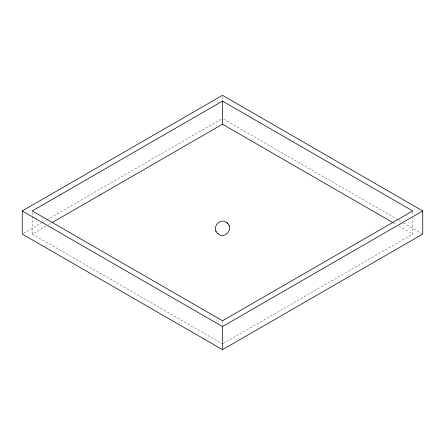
<?xml version="1.0" encoding="UTF-8"?>
<svg xmlns="http://www.w3.org/2000/svg" width="445" height="445" viewBox="0 0 445 445"><rect width="100%" height="100%" fill="white"/><g stroke="black" fill="none" stroke-linecap="round" stroke-linejoin="round"><path stroke-width="0.33" stroke-dasharray="2.23 1.67" d="M23.451 233.369L41.491 222.951M42.097 222.606L46.302 220.175M46.903 219.824L221.899 118.793M32.263 216.381L32.263 234.059L46.108 226.066M48.516 224.675L51.525 222.939M223.101 343.546L412.738 234.059L412.738 217.739M223.702 119.143L398.097 219.824M398.698 220.175L402.903 222.606M403.509 222.951L422.75 234.059M393.475 222.939L396.484 224.675M398.892 226.066L412.738 234.059M32.263 234.059L222.5 343.896M412.738 211.62L412.738 215.018M222.5 96.687L222.5 100.765M222.5 320.773L222.5 325.534M32.263 212.298L32.263 215.697"/><path stroke-width="0.67" d="M22.25 210.941L222.5 95.325L422.75 210.941L422.75 234.059L222.5 349.675L22.25 234.059L22.25 210.941L222.5 326.552L422.75 210.941M222.5 101.104L32.263 210.941L222.5 320.773L412.738 210.941L222.5 101.104L222.5 124.227L392.868 222.589M52.132 222.589L222.5 124.227M227.045 222.85C220.386 216.715 210.613 228.118 217.95 233.708C224.614 239.855 234.382 228.43 227.045 222.85L227.412 223.179M217.594 233.386L217.95 233.708M215.886 230.805L216.103 231.311M228.908 225.276L229.125 225.776M222.5 326.552L222.5 349.675"/></g></svg>
